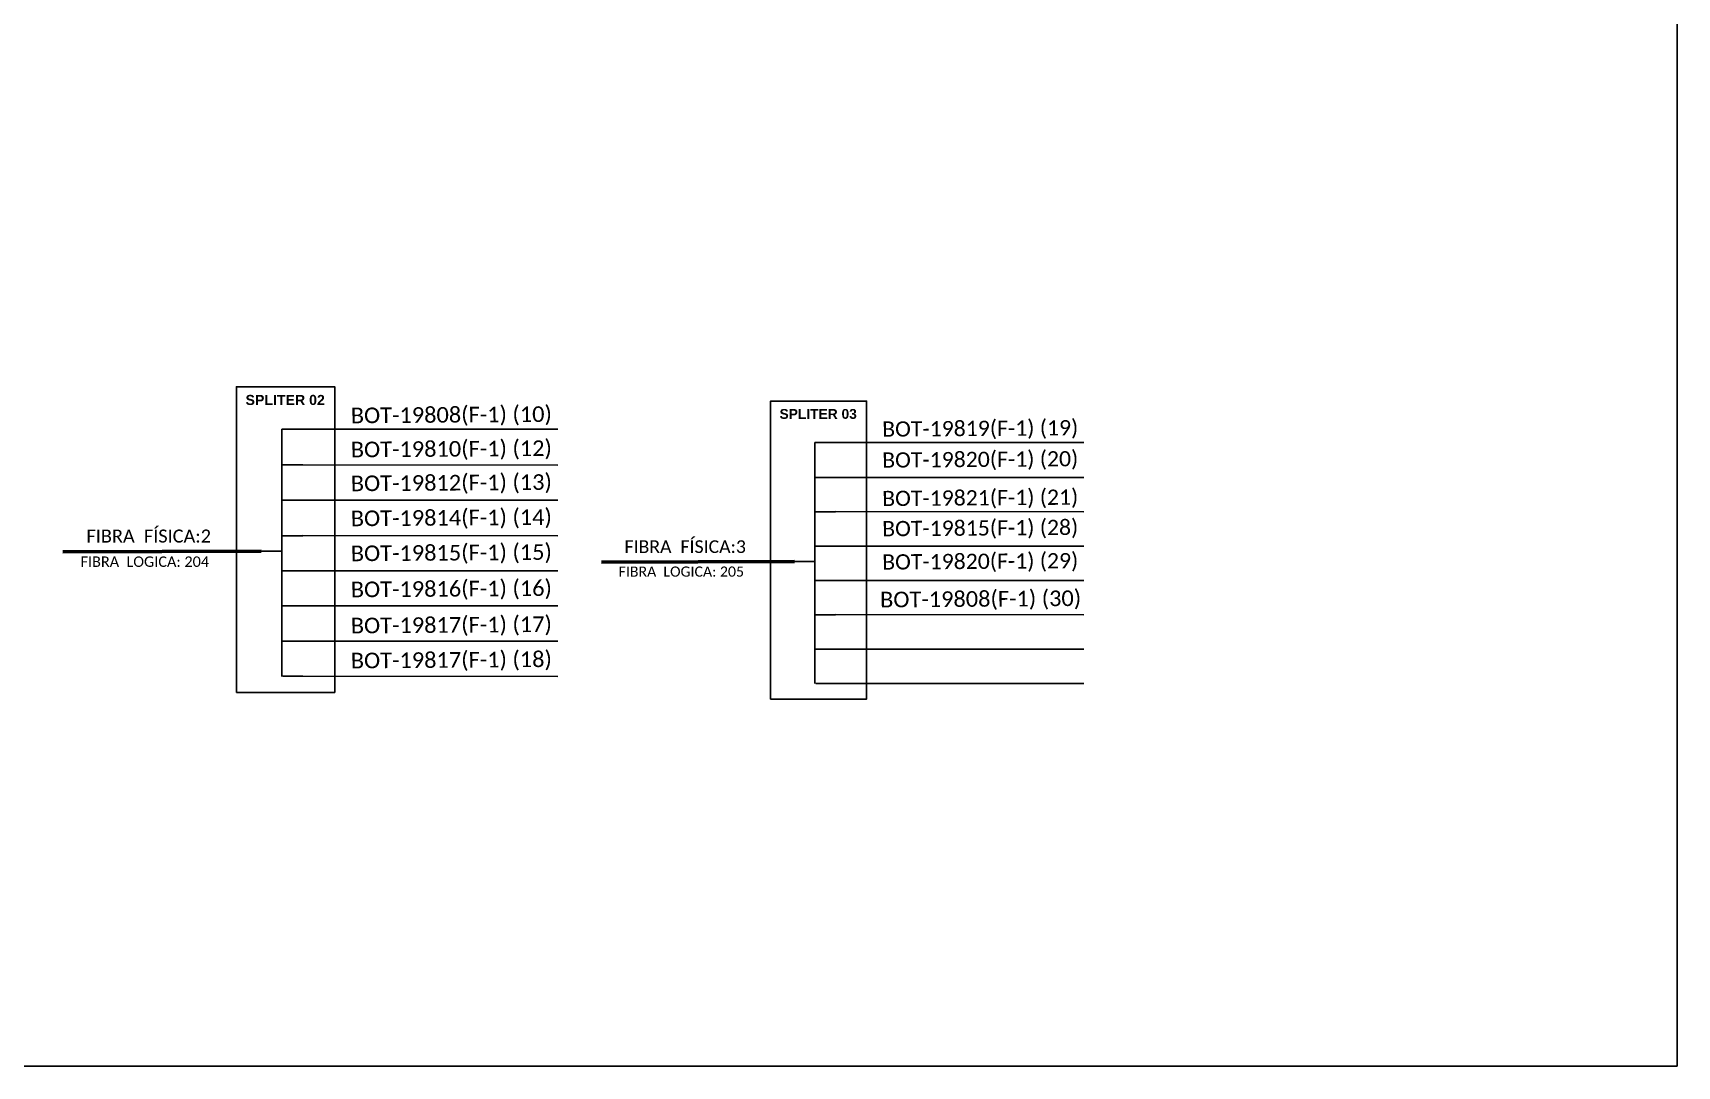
# Model space of a CAD drawing. Header units: metres. Extents: x 79.8 to 138.8, y 35.5 to 77.2.
# Drawn here: x 106.5 to 138.83, y 35.53 to 55.84 of the extents above; entities that cross this region are included whole.
import ezdxf

# ---------------------------------------------------------------- set-up
doc = ezdxf.new("R2010")
doc.units = ezdxf.units.M
doc.styles.get("Standard").update_dxf_attribs({"font": 'arial.ttf'})

msp = doc.modelspace()

# ---------------------------------------------------------------- linework, layer by layer
at = {"color": 7, "linetype": 'Continuous'}
for p, q in [((111.39, 48.049), (111.39, 43.186)), ((111.784, 48.049), (111.39, 48.049)), ((121.872, 47.788), (121.872, 43.047)), ((122.256, 47.788), (121.872, 47.788)), ((111.804, 47.345), (111.41, 47.345)), ((122.276, 47.102), (121.892, 47.102)), ((111.804, 46.652), (111.41, 46.652)), ((122.276, 46.426), (121.892, 46.426)), ((111.804, 45.955), (111.41, 45.955)), ((110.982, 45.65), (111.389, 45.65)), ((122.276, 45.747), (121.892, 45.747)), ((111.804, 45.265), (111.41, 45.265)), ((121.474, 45.449), (121.871, 45.449)), ((122.276, 45.074), (121.892, 45.074)), ((111.804, 44.575), (111.41, 44.575)), ((122.276, 44.401), (121.892, 44.401)), ((111.804, 43.882), (111.41, 43.882)), ((122.276, 43.725), (121.892, 43.725)), ((111.804, 43.19), (111.41, 43.19)), ((122.276, 43.051), (121.892, 43.051))]:
    msp.add_line(p, q, dxfattribs=at)
at = {"color": 10, "linetype": 'Continuous'}
for p, q in [((111.784, 48.049), (116.817, 48.048)), ((122.256, 47.788), (127.163, 47.787)), ((111.804, 47.345), (116.817, 47.344)), ((122.276, 47.102), (127.163, 47.101)), ((111.804, 46.653), (116.817, 46.652)), ((122.276, 46.428), (127.163, 46.426)), ((111.804, 45.957), (116.817, 45.955)), ((122.276, 45.749), (127.163, 45.747)), ((111.804, 45.267), (116.817, 45.265)), ((122.276, 45.076), (127.163, 45.074)), ((111.804, 44.576), (116.817, 44.575)), ((122.276, 44.403), (127.163, 44.401)), ((111.804, 43.883), (116.817, 43.882)), ((122.276, 43.727), (127.163, 43.725)), ((111.804, 43.19), (116.817, 43.189)), ((122.276, 43.051), (127.163, 43.05))]:
    msp.add_line(p, q, dxfattribs=at)
at = {"color": 1, "linetype": 'Continuous', "lineweight": 60}
for p, q in [((110.982, 45.65), (107.087, 45.637)), ((121.474, 45.449), (117.676, 45.437))]:
    msp.add_line(p, q, dxfattribs=at)
at = {"color": 7}
for points in [[(79.787, 35.527), (138.826, 35.527), (138.826, 77.225), (79.787, 77.225)], [(110.498, 42.875), (112.433, 42.875), (112.433, 48.882), (110.498, 48.882)], [(121.002, 42.743), (122.889, 42.743), (122.889, 48.601), (121.002, 48.601)]]:
    msp.add_lwpolyline(points, close=True, dxfattribs=at)

# ---------------------------------------------------------------- texts
at = {"attachment_point": 5}
for s, insert, char_height, width in [('{\\fArial|b1|i0|c0|p34;\\C10;SPLITER 02}', (111.457, 48.622), 0.19879, 1.93492), ('{\\fArial|b1|i0|c0|p34;\\C10;SPLITER 03}', (121.937, 48.347), 0.19382, 1.88654), ('{\\fCalibri|b0|i0|c0|p34;\\C7;FIBRA  FÍSICA:2}', (108.774, 45.946), 0.25597, 3.86984), ('{\\fCalibri|b0|i0|c0|p34;\\C7;FIBRA  FÍSICA:3}', (119.322, 45.738), 0.24957, 3.77309), ('{\\fCalibri|b0|i0|c0|p34;\\C7;FIBRA  LOGICA: 204}', (108.697, 45.443), 0.20479, 3.86984), ('{\\fCalibri|b0|i0|c0|p34;\\C7;FIBRA  LOGICA: 205}', (119.246, 45.248), 0.19967, 3.77309)]:
    msp.add_mtext(s, dxfattribs=dict(at, insert=insert, char_height=char_height, width=width))
at = {"attachment_point": 5, "rotation": 0.4195}
for s, insert, char_height, width in [('\\C1;\\fCalibri|b0|i0|c0|p34;BOT-19808(F-1) (10)', (114.724, 48.299), 0.30716, 7.47363), ('{\\fCalibri|b0|i0|c0|p34;\\C7;BOT-19819(F-1) (19)}', (125.123, 48.032), 0.29948, 7.28679), ('{\\fCalibri|b0|i0|c0|p34;\\C7;BOT-19810(F-1) (12)}', (114.724, 47.629), 0.30716, 7.47363), ('{\\fCalibri|b0|i0|c0|p34;\\C7;BOT-19820(F-1) (20)}', (125.123, 47.423), 0.29948, 7.28679), ('{\\fCalibri|b0|i0|c0|p34;\\C7;BOT-19812(F-1) (13)}', (114.724, 46.963), 0.30716, 7.47363), ('{\\fCalibri|b0|i0|c0|p34;\\C7;BOT-19821(F-1) (21)}', (125.123, 46.668), 0.29948, 7.28679), ('{\\fCalibri|b0|i0|c0|p34;\\C7;BOT-19814(F-1) (14)}', (114.724, 46.275), 0.30716, 7.47363), ('{\\fCalibri|b0|i0|c0|p34;\\C7;BOT-19815(F-1) (28)}', (125.123, 46.074), 0.29948, 7.28679), ('{\\fCalibri|b0|i0|c0|p34;\\C7;BOT-19815(F-1) (15)}', (114.724, 45.587), 0.30716, 7.47363), ('{\\fCalibri|b0|i0|c0|p34;\\C7;BOT-19820(F-1) (29)}', (125.123, 45.419), 0.29948, 7.28679), ('{\\fCalibri|b0|i0|c0|p34;\\C7;BOT-19816(F-1) (16)}', (114.724, 44.878), 0.30716, 7.47363), ('\\C1;\\fCalibri|b0|i0|c0|p34;BOT-19808(F-1) (30)', (125.131, 44.679), 0.30716, 7.47363), ('{\\fCalibri|b0|i0|c0|p34;\\C7;BOT-19817(F-1) (17)}', (114.724, 44.168), 0.30716, 7.47363), ('{\\fCalibri|b0|i0|c0|p34;\\C7;BOT-19817(F-1) (18)}', (114.724, 43.48), 0.30716, 7.47363)]:
    msp.add_mtext(s, dxfattribs=dict(at, insert=insert, char_height=char_height, width=width))

doc.saveas('drawing.dxf')
